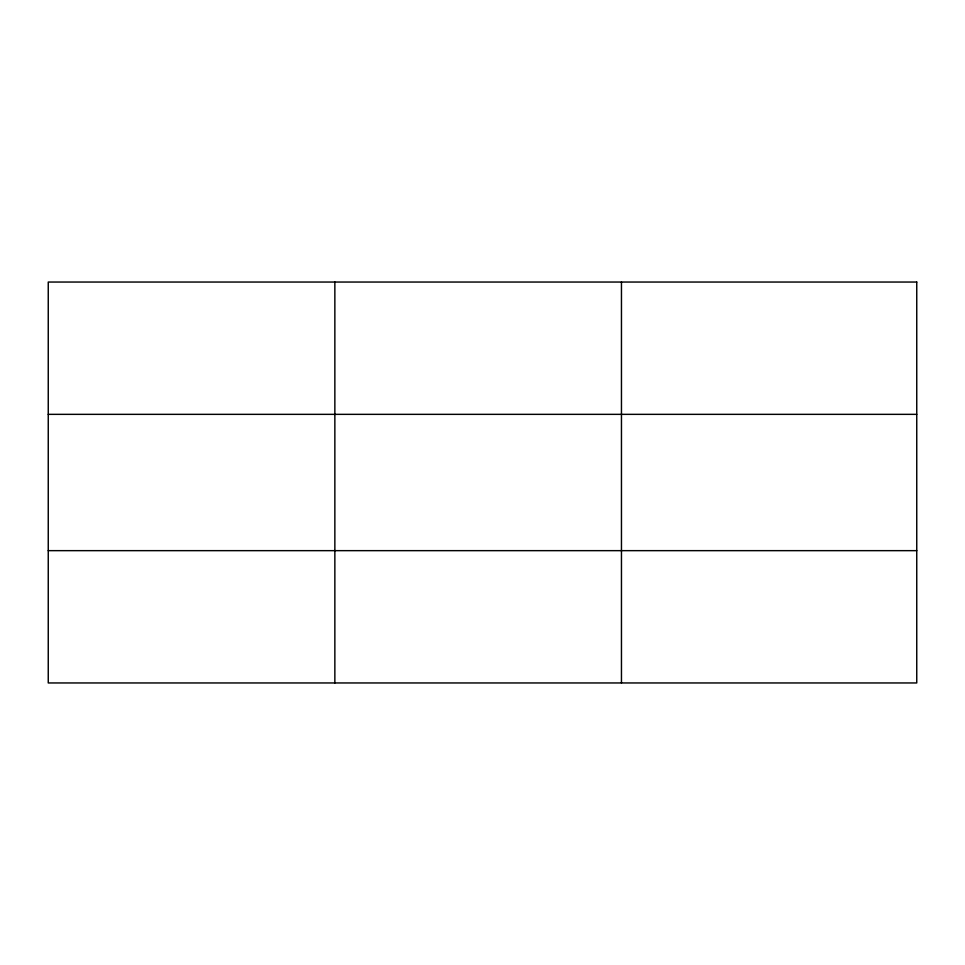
<?xml version="1.0" encoding="UTF-8"?>
<svg xmlns="http://www.w3.org/2000/svg" width="965" height="965" viewBox="0 0 965 965"><rect width="100%" height="100%" fill="white"/><g stroke="black" fill="none" stroke-linecap="round" stroke-linejoin="round"><path stroke-width="1.45" d="M334.855 282.045L334.855 682.955M621.46 282.045L621.46 682.955M48.25 414.347L916.75 414.347M48.25 550.653L916.75 550.653M916.75 282.045L916.75 682.955L48.25 682.955L48.25 282.045L916.75 282.045"/></g></svg>
